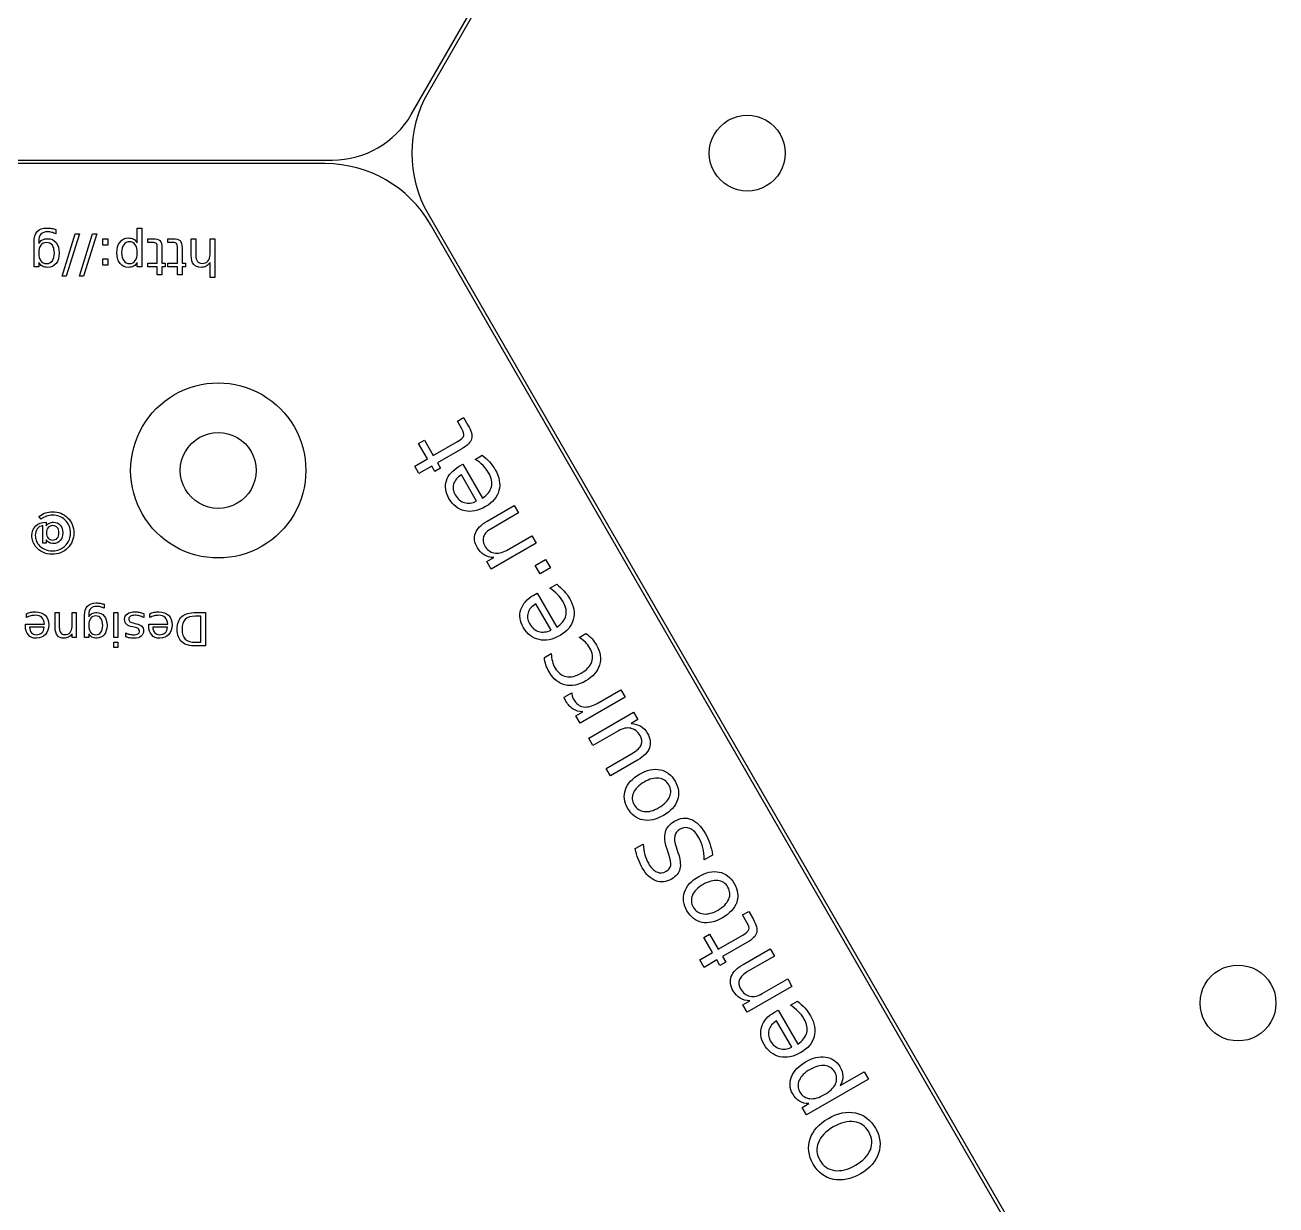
# Model space of a CAD drawing. Extents: x 10 to 227, y 10 to 289.
# Drawn here: x 63.23 to 104.44, y 153.95 to 192.82 of the extents above; entities that cross this region are included whole.
import ezdxf

# ---------------------------------------------------------------- set-up
doc = ezdxf.new("R2010")
doc.units = 0
doc.layers.add('Layer_1', color=7, linetype='CONTINUOUS')

msp = doc.modelspace()

# ---------------------------------------------------------------- linework, layer by layer
at = {"layer": 'Layer_1', "color": 7}
for p, q in [((96.197952, 224.705935), (76.507352, 190.600818)), ((75.954462, 189.872629), (94.722412, 222.37967)), ((88.272652, 188.600817), (88.272652, 188.600817)), ((73.121762, 188.254402), (33.740569, 188.254402)), ((96.276472, 152.149285), (76.585872, 186.254402)), ((70.846172, 178.147884), (70.846172, 178.147884)), ((104.437652, 160.602217), (104.437652, 160.602217))]:
    msp.add_line(p, q, dxfattribs=at)
at = {"layer": 'Layer_1', "color": 3}
for p, q in [((64.245756, 186.085438), (64.245756, 185.937767)), ((64.451997, 184.551008), (64.880977, 185.939418)), ((65.021221, 185.939418), (64.59224, 184.551008)), ((64.880977, 185.939418), (65.021221, 185.939418)), ((65.02287, 184.551008), (65.451851, 185.939418)), ((65.592094, 185.939418), (65.163114, 184.551008)), ((65.451851, 185.939418), (65.592094, 185.939418)), ((66.929358, 185.64408), (66.929358, 186.134111)), ((66.929358, 186.134111), (67.081976, 186.134111)), ((67.081976, 186.134111), (67.081976, 184.858717)), ((63.531339, 184.858751), (63.531339, 185.668006)), ((63.683132, 185.695228), (63.683132, 185.62016)), ((65.79091, 185.573133), (65.79091, 185.782677)), ((65.79091, 185.782677), (65.964977, 185.782677)), ((65.964977, 185.573133), (65.79091, 185.573133)), ((65.964977, 185.782677), (65.964977, 185.573133)), ((66.929358, 185.644076), (66.929358, 185.64408)), ((67.276665, 185.655619), (67.276665, 185.782668)), ((67.276665, 185.782668), (67.432583, 185.782668)), ((67.432583, 185.655619), (67.276665, 185.655619)), ((67.589327, 184.976687), (67.589327, 185.478266)), ((67.741944, 185.478256), (67.741944, 184.976677)), ((67.939935, 185.655619), (67.939935, 185.782668)), ((67.939935, 185.782668), (68.095853, 185.782668)), ((68.095853, 185.655619), (67.939935, 185.655619)), ((68.252597, 184.976687), (68.252597, 185.478266)), ((68.405214, 185.478256), (68.405214, 184.976677)), ((68.707151, 185.225002), (68.707151, 185.782677)), ((68.707151, 185.782677), (68.858944, 185.782677)), ((68.858944, 185.782677), (68.858944, 185.22995)), ((69.328347, 185.260475), (69.328347, 185.782677)), ((69.328347, 185.782677), (69.480965, 185.782677)), ((69.480965, 185.782677), (69.480965, 184.499032)), ((63.683132, 185.309972), (63.683132, 185.309972)), ((65.79091, 184.909042), (65.79091, 185.118581)), ((65.79091, 185.118581), (65.964977, 185.118581)), ((65.964977, 185.118581), (65.964977, 184.909042)), ((66.412932, 185.32152), (66.412932, 185.32152)), ((68.707151, 185.224997), (68.707151, 185.225002)), ((63.683132, 184.858751), (63.531339, 184.858751)), ((63.683132, 184.998994), (63.683132, 184.858751)), ((65.964977, 184.909042), (65.79091, 184.909042)), ((66.929358, 184.858717), (66.929358, 184.99896)), ((67.081976, 184.858717), (66.929358, 184.858717)), ((67.276667, 184.858717), (67.276667, 184.976687)), ((67.276667, 184.976687), (67.589327, 184.976687)), ((67.589327, 184.858717), (67.276667, 184.858717)), ((67.589327, 184.596379), (67.589327, 184.858717)), ((67.741944, 184.976677), (67.853314, 184.976677)), ((67.853314, 184.858708), (67.741944, 184.858708)), ((67.741944, 184.858708), (67.741944, 184.596369)), ((67.853314, 184.976677), (67.853314, 184.858708)), ((67.939936, 184.858717), (67.939936, 184.976687)), ((67.939936, 184.976687), (68.252597, 184.976687)), ((68.252597, 184.858717), (67.939936, 184.858717)), ((68.252597, 184.596379), (68.252597, 184.858717)), ((68.405214, 184.976677), (68.516583, 184.976677)), ((68.516583, 184.858708), (68.405214, 184.858708)), ((68.405214, 184.858708), (68.405214, 184.596369)), ((68.516583, 184.976677), (68.516583, 184.858708)), ((69.328347, 184.499032), (69.328347, 185.002263)), ((64.59224, 184.551008), (64.451997, 184.551008)), ((65.163114, 184.551008), (65.02287, 184.551008)), ((67.741944, 184.596369), (67.589327, 184.596379)), ((68.405214, 184.596369), (68.252597, 184.596379)), ((69.480965, 184.499032), (69.328347, 184.499032)), ((77.474527, 179.769054), (77.678056, 179.886562)), ((77.618738, 179.519273), (77.474527, 179.769054)), ((77.678056, 179.886562), (77.822267, 179.63678)), ((76.197904, 179.031976), (76.386893, 179.141089)), ((76.487093, 178.531087), (76.197904, 179.031976)), ((76.386893, 179.141089), (76.676081, 178.640199)), ((76.676081, 178.640199), (77.479615, 179.10412)), ((77.62073, 178.859616), (76.817196, 178.395696)), ((76.066821, 178.288443), (76.487093, 178.531087)), ((78.064088, 178.512914), (78.294045, 178.64568)), ((76.207936, 178.043939), (76.066821, 178.288443)), ((76.628208, 178.286583), (76.207936, 178.043939)), ((76.731219, 178.108163), (76.628208, 178.286583)), ((76.920207, 178.217275), (76.731219, 178.108163)), ((76.817196, 178.395696), (76.920207, 178.217275)), ((77.535644, 178.283587), (77.535703, 178.283622)), ((77.535703, 178.283622), (77.65465, 178.352296)), ((77.65465, 178.352296), (78.300174, 177.234216)), ((78.106607, 177.133033), (77.60473, 177.999246)), ((78.455731, 176.47644), (79.349138, 176.992249)), ((79.349138, 176.992249), (79.489535, 176.749073)), ((63.759543, 176.54498), (63.689303, 176.63161)), ((63.925775, 176.444303), (63.925781, 176.324124)), ((78.455701, 176.476423), (78.455731, 176.47644)), ((79.489535, 176.749073), (78.604058, 176.237843)), ((63.814178, 175.755191), (63.814178, 176.329595)), ((64.351121, 176.090772), (64.351121, 176.090772)), ((79.08712, 175.51408), (79.923699, 175.997079)), ((79.923699, 175.997079), (80.06486, 175.752582)), ((63.925781, 175.755191), (63.814178, 175.755191)), ((63.925781, 175.857428), (63.925781, 175.755191)), ((80.06486, 175.752582), (78.584662, 174.897989)), ((78.443502, 175.142487), (78.673459, 175.275252)), ((78.584662, 174.897989), (78.443502, 175.142487)), ((80.040486, 175.019555), (80.376176, 175.213366)), ((80.376176, 175.213366), (80.537176, 174.934507)), ((80.201486, 174.740696), (80.040486, 175.019555)), ((80.537176, 174.934507), (80.201486, 174.740696)), ((80.514941, 174.267914), (80.744897, 174.400679)), ((79.986495, 174.038588), (79.986555, 174.038622)), ((79.986555, 174.038622), (80.105502, 174.107296)), ((80.105502, 174.107296), (80.751025, 172.989217)), ((65.83359, 173.739113), (65.83359, 173.606839)), ((80.557458, 172.888034), (80.055584, 173.754242)), ((63.245015, 173.020098), (63.245015, 173.086608)), ((63.245015, 173.086608), (63.870174, 173.086608)), ((63.276791, 173.297216), (63.276791, 173.425795)), ((64.225614, 172.968371), (64.225614, 173.467907)), ((64.225614, 173.467907), (64.361582, 173.467907)), ((64.361582, 173.467907), (64.361582, 172.972804)), ((64.782054, 173.000143), (64.782054, 173.467904)), ((64.782054, 173.467904), (64.918761, 173.467904)), ((64.918761, 173.467904), (64.918761, 172.64027)), ((65.193649, 172.640288), (65.19365, 173.365192)), ((65.329617, 173.389585), (65.329617, 173.322345)), ((66.157991, 172.640273), (66.157991, 173.467907)), ((66.157991, 173.467907), (66.293962, 173.467907)), ((66.293962, 173.467907), (66.293962, 172.640273)), ((66.851932, 173.108055), (66.899232, 173.096965)), ((67.143782, 173.437628), (67.143782, 173.297225)), ((67.306332, 173.020098), (67.306332, 173.086608)), ((67.306332, 173.086608), (67.931492, 173.086608)), ((67.338152, 173.297216), (67.338152, 173.425795)), ((69.023672, 173.34524), (68.843372, 173.34524)), ((68.866272, 173.467907), (69.172942, 173.467907)), ((69.023672, 172.487308), (69.023672, 173.34524)), ((69.172942, 173.467907), (69.172942, 172.364641)), ((63.245019, 173.020106), (63.245015, 173.020098)), ((63.865739, 172.980934), (63.380983, 172.980198)), ((64.225615, 172.968371), (64.225614, 172.968371)), ((64.782054, 172.64027), (64.782054, 172.768849)), ((65.329617, 172.765911), (65.329617, 172.640288)), ((65.329618, 173.044483), (65.329618, 173.044483)), ((66.555552, 172.664658), (66.555552, 172.793237)), ((66.555612, 172.664662), (66.555552, 172.664658)), ((66.824492, 172.983887), (66.777992, 172.994237)), ((67.306412, 173.020106), (67.306332, 173.020098)), ((67.927022, 172.980934), (67.442302, 172.980198)), ((81.48262, 172.646834), (81.707293, 172.776549)), ((64.918761, 172.64027), (64.782054, 172.64027)), ((65.329617, 172.640288), (65.193649, 172.640288)), ((66.293962, 172.640273), (66.157991, 172.640273)), ((66.157991, 172.318087), (66.157991, 172.490264)), ((66.157991, 172.490264), (66.293962, 172.490264)), ((66.293962, 172.318087), (66.157991, 172.318087)), ((66.293962, 172.490264), (66.293962, 172.318087)), ((68.843372, 172.487308), (69.023672, 172.487308)), ((69.172942, 172.364641), (68.866272, 172.364641)), ((80.340729, 171.987563), (80.340758, 171.98758)), ((80.340758, 171.98758), (80.568077, 172.118823)), ((80.992101, 170.675503), (81.241462, 170.82123)), ((82.994829, 170.677572), (81.514632, 169.822979)), ((82.073917, 170.471879), (82.853669, 170.922069)), ((82.853669, 170.922069), (82.994829, 170.677572)), ((81.373471, 170.067477), (81.603428, 170.200242)), ((81.800072, 169.328736), (83.28027, 170.183329)), ((83.28027, 170.183329), (83.420667, 169.940154)), ((81.514632, 169.822979), (81.373471, 170.067477)), ((83.420667, 169.940154), (83.193348, 169.808911)), ((82.779687, 169.570084), (81.940469, 169.085561)), ((81.940469, 169.085561), (81.800072, 169.328736)), ((82.126827, 168.680371), (82.126827, 168.680371)), ((82.375397, 168.332245), (83.262193, 168.844237)), ((83.41184, 168.606401), (82.515794, 168.089069)), ((83.411847, 168.606405), (83.41184, 168.606401)), ((82.515794, 168.089069), (82.375397, 168.332245)), ((83.089771, 167.012504), (83.089771, 167.012504)), ((83.295938, 167.131534), (83.295938, 167.131534)), ((83.331309, 165.687615), (83.331331, 165.687628)), ((83.331331, 165.687628), (83.591688, 165.837945)), ((84.438913, 165.493597), (84.378877, 165.673916)), ((84.677634, 165.742438), (84.739768, 165.561567)), ((85.881174, 165.476934), (85.606285, 165.318226)), ((85.037024, 163.639762), (85.037024, 163.639762)), ((85.243192, 163.758793), (85.243192, 163.758793)), ((86.865911, 163.502699), (87.069441, 163.620206)), ((87.069441, 163.620206), (87.213653, 163.370423)), ((87.010124, 163.252915), (86.865911, 163.502699)), ((85.589279, 162.765637), (85.778268, 162.87475)), ((85.878468, 162.264748), (85.589279, 162.765637)), ((85.778268, 162.87475), (86.067457, 162.373861)), ((86.067457, 162.373861), (86.87099, 162.837781)), ((87.012114, 162.593261), (86.208581, 162.12934)), ((86.885688, 161.875326), (87.779095, 162.391135)), ((87.779095, 162.391135), (87.919492, 162.147959)), ((85.458196, 162.022104), (85.878468, 162.264748)), ((85.59932, 161.777584), (85.458196, 162.022104)), ((86.019592, 162.020228), (85.59932, 161.777584)), ((86.122601, 161.841811), (86.019592, 162.020228)), ((86.31159, 161.950924), (86.122601, 161.841811)), ((86.208581, 162.12934), (86.31159, 161.950924)), ((87.919492, 162.147959), (87.034015, 161.636728)), ((86.885658, 161.875309), (86.885688, 161.875326)), ((88.494817, 161.151468), (87.01462, 160.296875)), ((87.517077, 160.912966), (88.353656, 161.395965)), ((88.353656, 161.395965), (88.494817, 161.151468)), ((86.873459, 160.541372), (87.103416, 160.674138)), ((87.01462, 160.296875), (86.873459, 160.541372)), ((87.918957, 160.299162), (87.919016, 160.299196)), ((87.919016, 160.299196), (88.037963, 160.36787)), ((88.037963, 160.36787), (88.683487, 159.249791)), ((88.447402, 160.528488), (88.677359, 160.661253)), ((88.48992, 159.148608), (87.988045, 160.014816)), ((89.090581, 158.413445), (89.090581, 158.413445)), ((90.084987, 157.884464), (90.870022, 158.337704)), ((90.870022, 158.337704), (91.011183, 158.093207)), ((91.011183, 158.093207), (88.967977, 156.913561)), ((90.084972, 157.884455), (90.084987, 157.884464)), ((88.826816, 157.158059), (89.051489, 157.287773)), ((88.967977, 156.913561), (88.826816, 157.158059)), ((89.412239, 155.423773), (89.412239, 155.423773)), ((89.195496, 155.298636), (89.195496, 155.298636))]:
    msp.add_line(p, q, dxfattribs=at)
at = {"layer": 'Layer_1', "color": 5}
msp.add_line((72.480787, 178.147884), (72.480787, 178.147884), dxfattribs=at)
at = {"layer": 'Layer_1', "color": 7}
for points in [[(76.507352, 190.600818), (75.792821, 189.363214), (75.792821, 187.838422), (76.507352, 186.600818)], [(73.356382, 188.372629), (74.42818, 188.372628), (75.418563, 188.944425), (75.954462, 189.872629)], [(85.772652, 188.600817), (85.772652, 189.047399), (86.010901, 189.460058), (86.397652, 189.683349)], [(86.397652, 189.683349), (86.784403, 189.90664), (87.260901, 189.90664), (87.647652, 189.683349)], [(87.647652, 189.683349), (88.034403, 189.460058), (88.272652, 189.047399), (88.272652, 188.600817)], [(35.820488, 188.372629), (35.820488, 188.372629), (73.356382, 188.372629), (73.356382, 188.372629)], [(86.397652, 187.518285), (86.010901, 187.741576), (85.772652, 188.154235), (85.772652, 188.600817)], [(88.272652, 188.600817), (88.272652, 188.154235), (88.034403, 187.741576), (87.647652, 187.518285)], [(76.585872, 186.254402), (75.871339, 187.492009), (74.550827, 188.254405), (73.121762, 188.254402)], [(87.647652, 187.518285), (87.260901, 187.294994), (86.784403, 187.294994), (86.397652, 187.518285)], [(76.507352, 186.600818), (76.507352, 186.600818), (96.197952, 152.495697), (96.197952, 152.495697)], [(68.971172, 179.230416), (69.357923, 179.453707), (69.834421, 179.453707), (70.221172, 179.230416)], [(68.346172, 178.147884), (68.346172, 178.594466), (68.584421, 179.007125), (68.971172, 179.230416)], [(70.221172, 179.230416), (70.607923, 179.007125), (70.846172, 178.594466), (70.846172, 178.147884)], [(68.971172, 177.065352), (68.584421, 177.288643), (68.346172, 177.701302), (68.346172, 178.147884)], [(70.846172, 178.147884), (70.846172, 177.701302), (70.607923, 177.288643), (70.221172, 177.065352)], [(70.221172, 177.065352), (69.834421, 176.842061), (69.357923, 176.842061), (68.971172, 177.065352)], [(101.937652, 160.602217), (101.937652, 161.048799), (102.175901, 161.461458), (102.562652, 161.684749)], [(102.562652, 161.684749), (102.949403, 161.90804), (103.425901, 161.90804), (103.812652, 161.684749)], [(103.812652, 161.684749), (104.199403, 161.461458), (104.437652, 161.048799), (104.437652, 160.602217)], [(102.562652, 159.519685), (102.175901, 159.742976), (101.937652, 160.155635), (101.937652, 160.602217)], [(104.437652, 160.602217), (104.437652, 160.155635), (104.199403, 159.742976), (103.812652, 159.519685)], [(103.812652, 159.519685), (103.425901, 159.296394), (102.949403, 159.296394), (102.562652, 159.519685)]]:
    msp.add_open_spline(points, degree=3, dxfattribs=at)
at = {"layer": 'Layer_1', "color": 3}
for points in [[(63.531339, 185.668006), (63.531339, 185.825298), (63.566262, 185.942168), (63.636109, 186.018616)], [(63.636109, 186.018616), (63.705956, 186.095613), (63.812926, 186.134111), (63.95702, 186.134111)], [(63.757379, 185.930344), (63.707881, 185.878646), (63.683132, 185.800274), (63.683132, 185.695228)], [(63.980944, 186.008714), (63.881398, 186.008714), (63.806876, 185.982591), (63.757379, 185.930344)], [(63.95702, 186.134111), (64.010367, 186.134111), (64.06069, 186.129979), (64.107988, 186.121716)], [(64.113762, 185.991389), (64.070314, 186.002939), (64.026042, 186.008714), (63.980944, 186.008714)], [(64.107988, 186.121716), (64.155286, 186.114026), (64.201208, 186.101934), (64.245756, 186.085438)], [(64.245756, 185.937767), (64.201208, 185.961984), (64.15721, 185.979858), (64.113762, 185.991389)], [(63.683132, 185.62016), (63.71448, 185.674605), (63.754629, 185.715302), (63.803577, 185.74225)], [(63.751604, 185.564887), (63.705956, 185.504389), (63.683132, 185.419417), (63.683132, 185.309972)], [(63.94217, 185.655629), (63.860224, 185.655629), (63.796702, 185.625382), (63.751604, 185.564887)], [(63.803577, 185.74225), (63.852524, 185.769211), (63.911097, 185.782692), (63.979293, 185.782692)], [(64.132736, 185.564887), (64.087088, 185.625382), (64.023566, 185.655629), (63.94217, 185.655629)], [(63.979293, 185.782692), (64.092588, 185.782692), (64.183884, 185.739518), (64.253181, 185.653169)], [(64.200383, 185.309972), (64.200383, 185.419417), (64.177834, 185.504389), (64.132736, 185.564887)], [(64.253181, 185.653169), (64.322478, 185.566824), (64.357126, 185.452429), (64.357126, 185.309986)], [(66.255364, 185.321501), (66.255364, 185.466695), (66.290562, 185.583839), (66.360959, 185.672935)], [(66.360959, 185.672935), (66.430806, 185.762031), (66.521826, 185.806579), (66.634021, 185.806579)], [(66.482229, 185.584687), (66.436031, 185.52089), (66.412932, 185.433168), (66.412932, 185.32152)], [(66.671145, 185.679554), (66.590848, 185.679554), (66.527876, 185.647932), (66.482229, 185.584687)], [(66.634021, 185.806579), (66.701668, 185.806579), (66.759965, 185.793385), (66.808913, 185.766999)], [(66.860886, 185.584687), (66.814688, 185.647932), (66.751441, 185.679554), (66.671145, 185.679554)], [(66.808913, 185.766999), (66.857311, 185.740038), (66.897459, 185.699063), (66.929358, 185.644076)], [(66.929358, 185.32152), (66.929358, 185.433168), (66.906534, 185.52089), (66.860886, 185.584687)], [(67.432583, 185.782668), (67.549728, 185.782668), (67.630574, 185.760943), (67.675122, 185.717492)], [(67.558802, 185.623458), (67.537904, 185.644899), (67.495831, 185.655619), (67.432583, 185.655619)], [(67.589327, 185.478266), (67.589327, 185.553613), (67.579152, 185.60201), (67.558802, 185.623458)], [(67.675122, 185.717492), (67.71967, 185.673497), (67.741944, 185.593751), (67.741944, 185.478256)], [(68.095853, 185.782668), (68.212997, 185.782668), (68.293844, 185.760943), (68.338391, 185.717492)], [(68.222072, 185.623458), (68.201173, 185.644899), (68.1591, 185.655619), (68.095853, 185.655619)], [(68.252597, 185.478266), (68.252597, 185.553613), (68.242422, 185.60201), (68.222072, 185.623458)], [(68.338391, 185.717492), (68.38294, 185.673497), (68.405214, 185.593751), (68.405214, 185.478256)], [(63.683132, 185.309972), (63.683132, 185.199978), (63.705956, 185.114731), (63.751604, 185.054234)], [(63.751604, 185.054234), (63.796702, 184.993736), (63.860224, 184.963487), (63.94217, 184.963487)], [(63.94217, 184.963487), (64.023566, 184.963487), (64.087088, 184.993736), (64.132736, 185.054234)], [(64.132736, 185.054234), (64.177834, 185.114731), (64.200383, 185.199978), (64.200383, 185.309972)], [(64.357126, 185.309986), (64.357126, 185.166994), (64.322478, 185.052324), (64.253181, 184.965976)], [(66.360959, 184.970068), (66.290562, 185.059163), (66.255364, 185.176308), (66.255364, 185.321501)], [(66.412932, 185.32152), (66.412932, 185.209877), (66.436031, 185.12243), (66.482229, 185.059182)], [(66.482229, 185.059182), (66.527876, 184.995385), (66.590848, 184.963487), (66.671145, 184.963487)], [(66.671145, 184.963487), (66.751441, 184.963487), (66.814688, 184.995385), (66.860886, 185.059182)], [(66.860886, 185.059182), (66.906534, 185.12243), (66.929358, 185.209877), (66.929358, 185.32152)], [(68.788822, 184.935436), (68.734375, 185.000883), (68.707151, 185.097403), (68.707151, 185.224997)], [(68.858944, 185.22995), (68.858944, 185.142504), (68.875993, 185.077058), (68.910091, 185.033611)], [(68.910091, 185.033611), (68.94419, 184.990164), (68.995338, 184.96844), (69.063534, 184.96844)], [(69.063534, 184.96844), (69.145481, 184.96844), (69.210103, 184.994564), (69.257401, 185.046811)], [(69.257401, 185.046811), (69.304698, 185.099057), (69.328347, 185.170279), (69.328347, 185.260475)], [(63.803577, 184.876899), (63.754629, 184.90386), (63.714481, 184.944558), (63.683132, 184.998994)], [(63.979293, 184.836458), (63.911097, 184.836458), (63.852524, 184.849938), (63.803577, 184.876899)], [(64.253181, 184.965976), (64.183884, 184.87963), (64.092588, 184.836458), (63.979293, 184.836458)], [(66.634021, 184.836424), (66.521826, 184.836424), (66.430806, 184.880972), (66.360959, 184.970068)], [(66.808913, 184.876866), (66.759965, 184.849905), (66.701668, 184.836424), (66.634021, 184.836424)], [(66.929358, 184.99896), (66.897458, 184.943963), (66.857309, 184.903265), (66.808913, 184.876866)], [(69.029711, 184.836438), (68.923566, 184.836438), (68.84327, 184.869438), (68.788822, 184.935436)], [(69.200478, 184.877694), (69.15098, 184.85019), (69.094058, 184.836438), (69.029711, 184.836438)], [(69.328347, 185.002263), (69.292049, 184.946714), (69.249426, 184.90519), (69.200478, 184.877694)], [(77.479615, 179.10412), (77.600326, 179.173812), (77.668446, 179.234881), (77.683977, 179.287326)], [(77.683977, 179.287326), (77.698975, 179.340648), (77.677229, 179.417964), (77.618738, 179.519273)], [(77.822267, 179.63678), (77.93062, 179.449109), (77.970594, 179.299498), (77.942192, 179.187948)], [(77.942192, 179.187948), (77.912912, 179.075886), (77.805758, 178.966442), (77.62073, 178.859616)], [(78.318254, 178.310756), (78.244461, 178.385628), (78.159739, 178.453014), (78.064088, 178.512914)], [(78.294045, 178.64568), (78.381409, 178.579822), (78.461235, 178.506671), (78.533522, 178.426227)], [(78.533522, 178.426227), (78.605793, 178.345779), (78.669142, 178.258418), (78.723571, 178.164145)], [(77.114329, 177.807743), (77.17494, 177.997802), (77.315378, 178.156417), (77.535644, 178.283587)], [(78.509064, 178.059677), (78.455144, 178.153071), (78.39154, 178.236764), (78.318254, 178.310756)], [(78.596455, 177.606162), (78.631283, 177.747271), (78.602153, 177.898443), (78.509064, 178.059677)], [(78.723571, 178.164145), (78.8599, 177.928015), (78.899271, 177.701109), (78.841683, 177.483428)], [(77.193778, 177.224526), (77.078814, 177.42365), (77.052331, 177.618056), (77.114329, 177.807743)], [(77.351083, 177.703022), (77.313498, 177.584991), (77.329296, 177.466063), (77.398477, 177.346237)], [(77.60473, 177.999246), (77.472833, 177.920461), (77.388284, 177.821719), (77.351083, 177.703022)], [(78.300174, 177.234216), (78.461475, 177.34144), (78.560235, 177.465423), (78.596455, 177.606162)], [(77.71385, 176.818172), (77.495324, 176.867045), (77.321967, 177.002496), (77.193778, 177.224526)], [(77.398477, 177.346237), (77.476816, 177.210551), (77.577967, 177.123865), (77.70193, 177.086181)], [(78.841683, 177.483428), (78.783594, 177.266625), (78.637367, 177.090567), (78.403001, 176.955256)], [(63.902364, 176.747115), (63.978847, 176.774168), (64.05663, 176.787695), (64.135715, 176.787695)], [(64.135715, 176.787695), (64.23197, 176.787695), (64.322761, 176.770525), (64.408089, 176.736185)], [(77.70193, 177.086181), (77.825383, 177.04938), (77.960275, 177.064998), (78.106607, 177.133033)], [(78.403001, 176.955256), (78.160705, 176.815366), (77.930987, 176.769671), (77.71385, 176.818172)], [(63.583161, 176.320993), (63.665888, 176.400078), (63.780092, 176.441181), (63.925775, 176.444303)], [(63.689303, 176.63161), (63.754336, 176.682077), (63.825357, 176.720578), (63.902364, 176.747115)], [(63.938264, 176.64176), (63.873231, 176.619387), (63.813657, 176.587127), (63.759543, 176.54498)], [(63.925781, 176.324124), (63.957001, 176.364184), (63.992901, 176.393841), (64.033481, 176.413094)], [(64.135715, 176.6761), (64.068597, 176.6761), (64.00278, 176.664653), (63.938264, 176.64176)], [(64.033481, 176.413094), (64.073541, 176.431827), (64.120368, 176.441194), (64.173961, 176.441194)], [(64.365945, 176.63318), (64.294144, 176.661793), (64.217401, 176.6761), (64.135715, 176.6761)], [(64.173961, 176.441194), (64.263451, 176.441194), (64.336292, 176.408934), (64.392484, 176.344414)], [(64.555592, 176.509871), (64.500959, 176.563984), (64.437743, 176.605087), (64.365945, 176.63318)], [(64.408089, 176.736185), (64.493417, 176.702365), (64.56938, 176.652937), (64.635977, 176.587902)], [(64.685926, 176.318663), (64.655746, 176.390984), (64.612301, 176.45472), (64.555592, 176.509871)], [(64.635977, 176.587902), (64.702577, 176.522869), (64.753306, 176.447686), (64.788163, 176.362354)], [(64.788163, 176.362354), (64.823023, 176.276506), (64.840453, 176.184414), (64.840453, 176.086078)], [(78.067355, 176.077759), (78.121846, 176.225521), (78.251295, 176.358409), (78.455701, 176.476423)], [(63.459071, 175.99711), (63.459071, 176.133947), (63.500434, 176.241908), (63.583161, 176.320993)], [(63.490291, 175.811365), (63.469478, 175.871198), (63.459071, 175.933113), (63.459071, 175.99711)], [(63.636237, 176.225796), (63.59305, 176.167523), (63.571457, 176.09234), (63.571457, 176.000249)], [(63.571457, 176.000249), (63.571457, 175.944576), (63.57978, 175.892286), (63.596427, 175.843381)], [(63.814178, 176.329595), (63.738215, 176.318148), (63.678901, 176.283549), (63.636237, 176.225796)], [(63.992901, 176.265591), (63.955961, 176.222924), (63.937491, 176.164651), (63.937491, 176.090772)], [(63.937491, 176.090772), (63.937491, 176.017931), (63.956221, 175.960178), (63.993681, 175.917514)], [(64.143526, 176.329591), (64.079533, 176.329591), (64.029324, 176.308258), (63.992901, 176.265591)], [(64.295711, 176.266371), (64.258771, 176.308518), (64.208043, 176.329591), (64.143526, 176.329591)], [(64.351121, 176.090772), (64.351121, 176.165174), (64.332651, 176.223707), (64.295711, 176.266371)], [(64.295711, 175.916734), (64.332651, 175.959401), (64.351121, 176.017413), (64.351121, 176.090772)], [(64.475994, 176.090771), (64.475994, 175.986712), (64.447897, 175.902165), (64.391704, 175.837128)], [(64.392484, 176.344414), (64.448157, 176.279381), (64.475994, 176.194833), (64.475994, 176.090771)], [(64.661726, 175.806694), (64.707513, 175.892542), (64.730406, 175.985674), (64.730406, 176.086091)], [(64.730406, 176.086091), (64.730406, 176.168818), (64.715579, 176.246342), (64.685926, 176.318663)], [(64.840453, 176.086078), (64.840453, 175.991385), (64.822763, 175.901114), (64.787383, 175.815266)], [(78.131571, 175.600289), (78.033395, 175.770336), (78.011989, 175.929492), (78.067355, 176.077759)], [(78.336827, 175.974304), (78.298761, 175.879491), (78.311267, 175.777459), (78.374344, 175.668206)], [(78.604058, 176.237843), (78.46397, 176.156963), (78.374893, 176.069117), (78.336827, 175.974304)], [(63.579261, 175.645132), (63.540241, 175.696119), (63.510584, 175.75153), (63.490291, 175.811365)], [(63.817296, 175.452363), (63.722602, 175.49763), (63.643257, 175.561886), (63.579261, 175.645132)], [(63.596427, 175.843381), (63.612554, 175.794474), (63.637267, 175.749209), (63.670567, 175.707584)], [(63.670567, 175.707584), (63.72468, 175.639425), (63.790758, 175.587396), (63.868799, 175.551496)], [(63.868799, 175.551496), (63.946322, 175.515076), (64.03087, 175.496866), (64.122442, 175.496866)], [(64.032701, 175.769238), (63.992121, 175.788491), (63.956481, 175.817888), (63.925781, 175.857428)], [(63.993681, 175.917514), (64.031141, 175.874327), (64.081609, 175.852734), (64.145086, 175.852734)], [(64.173961, 175.739578), (64.120368, 175.739578), (64.073281, 175.749465), (64.032701, 175.769238)], [(64.145086, 175.852734), (64.208039, 175.852734), (64.258248, 175.874067), (64.295711, 175.916734)], [(64.391704, 175.837128), (64.335511, 175.772095), (64.26293, 175.739578), (64.173961, 175.739578)], [(64.306626, 175.522616), (64.365419, 175.539263), (64.41979, 175.564236), (64.469738, 175.597536)], [(64.635977, 175.588938), (64.56886, 175.522858), (64.491336, 175.47239), (64.403406, 175.437533)], [(64.469738, 175.597536), (64.551424, 175.650609), (64.61542, 175.720329), (64.661726, 175.806694)], [(64.787383, 175.815266), (64.752003, 175.729417), (64.701534, 175.653975), (64.635977, 175.588938)], [(78.355625, 175.364883), (78.265772, 175.418735), (78.191088, 175.497204), (78.131571, 175.600289)], [(78.374344, 175.668206), (78.450138, 175.536926), (78.551759, 175.457563), (78.679207, 175.430115)], [(64.124009, 175.384463), (64.013706, 175.384463), (63.911469, 175.407096), (63.817296, 175.452363)], [(64.122442, 175.496866), (64.186435, 175.496866), (64.24783, 175.505449), (64.306626, 175.522616)], [(64.403406, 175.437533), (64.315477, 175.402153), (64.222344, 175.384463), (64.124009, 175.384463)], [(78.673459, 175.275252), (78.550899, 175.282026), (78.444954, 175.311903), (78.355625, 175.364883)], [(78.679207, 175.430115), (78.806654, 175.402667), (78.942625, 175.430655), (79.08712, 175.51408)], [(80.744897, 174.400679), (80.832263, 174.334819), (80.912089, 174.261668), (80.984374, 174.181227)], [(79.565182, 173.56274), (79.625792, 173.752802), (79.76623, 173.911418), (79.986495, 174.038588)], [(80.769108, 174.065753), (80.695315, 174.140625), (80.610592, 174.208011), (80.514941, 174.267914)], [(80.959916, 173.814677), (80.905995, 173.908071), (80.842393, 173.991763), (80.769108, 174.065753)], [(80.984374, 174.181227), (81.056645, 174.100777), (81.119996, 174.013415), (81.174425, 173.91914)], [(81.174425, 173.91914), (81.310753, 173.683013), (81.350124, 173.456107), (81.292538, 173.238422)], [(63.4268, 173.473085), (63.478033, 173.483925), (63.530007, 173.489345), (63.58272, 173.489345)], [(63.58272, 173.489345), (63.714747, 173.489345), (63.819433, 173.450919), (63.896778, 173.374067)], [(65.19365, 173.365192), (65.19365, 173.506087), (65.224933, 173.610772), (65.2875, 173.679249)], [(65.2875, 173.679249), (65.350067, 173.748218), (65.445885, 173.782703), (65.574955, 173.782703)], [(65.396127, 173.600189), (65.351787, 173.553882), (65.329617, 173.483681), (65.329617, 173.389585)], [(65.596385, 173.670389), (65.507217, 173.670389), (65.440464, 173.646989), (65.396127, 173.600189)], [(65.574955, 173.782703), (65.622742, 173.782703), (65.667818, 173.77901), (65.710184, 173.771623)], [(65.715357, 173.654869), (65.676437, 173.665216), (65.63678, 173.670389), (65.596385, 173.670389)], [(65.710184, 173.771623), (65.752551, 173.76473), (65.793686, 173.753893), (65.83359, 173.739113)], [(65.83359, 173.606839), (65.79369, 173.628512), (65.754279, 173.644522), (65.715357, 173.654869)], [(66.602862, 173.422098), (66.663462, 173.466931), (66.746965, 173.489348), (66.853372, 173.489348)], [(66.853372, 173.489348), (66.897705, 173.489348), (66.944012, 173.484915), (66.992292, 173.476048)], [(67.488162, 173.473085), (67.539429, 173.483925), (67.591402, 173.489345), (67.644082, 173.489345)], [(67.644082, 173.489345), (67.776109, 173.489345), (67.880792, 173.450919), (67.958132, 173.374067)], [(79.644631, 172.979524), (79.529668, 173.178647), (79.503185, 173.373052), (79.565182, 173.56274)], [(80.055584, 173.754242), (79.923573, 173.675654), (79.839024, 173.576912), (79.801938, 173.458017)], [(81.047309, 173.36116), (81.082137, 173.502269), (81.053006, 173.653441), (80.959916, 173.814677)], [(63.276791, 173.425795), (63.325564, 173.446488), (63.375567, 173.462252), (63.4268, 173.473085)], [(63.423105, 173.354856), (63.373838, 173.342049), (63.325067, 173.322836), (63.276791, 173.297216)], [(63.574592, 173.374066), (63.522372, 173.374066), (63.471876, 173.367663), (63.423105, 173.354856)], [(63.785934, 173.300906), (63.735194, 173.349679), (63.664747, 173.374066), (63.574592, 173.374066)], [(63.870174, 173.086608), (63.864241, 173.180209), (63.836161, 173.251642), (63.785934, 173.300906)], [(63.896778, 173.374067), (63.973629, 173.297215), (64.012055, 173.193268), (64.012055, 173.062226)], [(65.329617, 173.322345), (65.357697, 173.371118), (65.39366, 173.407574), (65.437505, 173.431711)], [(65.390948, 173.272822), (65.350061, 173.218629), (65.329618, 173.142516), (65.329618, 173.044483)], [(65.561647, 173.354112), (65.488244, 173.354112), (65.431345, 173.327015), (65.390948, 173.272822)], [(65.437505, 173.431711), (65.481352, 173.455851), (65.533818, 173.467921), (65.594904, 173.467921)], [(65.732347, 173.272822), (65.69146, 173.327015), (65.63456, 173.354112), (65.561647, 173.354112)], [(65.594904, 173.467921), (65.696387, 173.467921), (65.778165, 173.429249), (65.840238, 173.351904)], [(65.792937, 173.044483), (65.792937, 173.142518), (65.77274, 173.218631), (65.732347, 173.272822)], [(65.840238, 173.351904), (65.902311, 173.27456), (65.933348, 173.172091), (65.933348, 173.044497)], [(66.511262, 173.239576), (66.511262, 173.316427), (66.541795, 173.377268), (66.602862, 173.422098)], [(66.572562, 173.082177), (66.531695, 173.119617), (66.511262, 173.172083), (66.511262, 173.239576)], [(66.777992, 172.994237), (66.681432, 173.01493), (66.612955, 173.044244), (66.572562, 173.082177)], [(66.702622, 173.343045), (66.668155, 173.320878), (66.650922, 173.289842), (66.650922, 173.249935)], [(66.650922, 173.249935), (66.650922, 173.212988), (66.663489, 173.184662), (66.688622, 173.164955)], [(66.688622, 173.164955), (66.713289, 173.145248), (66.767725, 173.126282), (66.851932, 173.108055)], [(66.850412, 173.375555), (66.786345, 173.375555), (66.737082, 173.364718), (66.702622, 173.343045)], [(66.995252, 173.356345), (66.946452, 173.369152), (66.898172, 173.375555), (66.850412, 173.375555)], [(66.899232, 173.096965), (66.983472, 173.079232), (67.044312, 173.052135), (67.081752, 173.015675)], [(66.992292, 173.476048), (67.040092, 173.467675), (67.090589, 173.454868), (67.143782, 173.437628)], [(67.143782, 173.297225), (67.093515, 173.323332), (67.044005, 173.343038), (66.995252, 173.356345)], [(67.338152, 173.425795), (67.386885, 173.446488), (67.436889, 173.462252), (67.488162, 173.473085)], [(67.484462, 173.354856), (67.435195, 173.342049), (67.386425, 173.322836), (67.338152, 173.297216)], [(67.635952, 173.374066), (67.583752, 173.374066), (67.533255, 173.367663), (67.484462, 173.354856)], [(67.847292, 173.300906), (67.796559, 173.349679), (67.726112, 173.374066), (67.635952, 173.374066)], [(67.931492, 173.086608), (67.925492, 173.180209), (67.897425, 173.251642), (67.847292, 173.300906)], [(67.958132, 173.374067), (68.034985, 173.297215), (68.073412, 173.193268), (68.073412, 173.062226)], [(68.245552, 172.915166), (68.245552, 173.105325), (68.295802, 173.244988), (68.396302, 173.334155)], [(68.396302, 173.334155), (68.496795, 173.423323), (68.653452, 173.467907), (68.866272, 173.467907)], [(68.509362, 173.241785), (68.438422, 173.172816), (68.402952, 173.063943), (68.402952, 172.915166)], [(68.843372, 173.34524), (68.691145, 173.34524), (68.579809, 173.310755), (68.509362, 173.241785)], [(79.801938, 173.458017), (79.764352, 173.339986), (79.78015, 173.221058), (79.849331, 173.101233)], [(79.849331, 173.101233), (79.927669, 172.965548), (80.02882, 172.878864), (80.152782, 172.84118)], [(80.751025, 172.989217), (80.912326, 173.096441), (81.011087, 173.220422), (81.047309, 173.36116)], [(81.292538, 173.238422), (81.234448, 173.021621), (81.08822, 172.845565), (80.853854, 172.710253)], [(63.342559, 172.728217), (63.277532, 172.79965), (63.245019, 172.896946), (63.245019, 173.020106)], [(63.606367, 172.620329), (63.49503, 172.620329), (63.407094, 172.656292), (63.342559, 172.728217)], [(63.380983, 172.980198), (63.381983, 172.905809), (63.40292, 172.846446), (63.443793, 172.802109)], [(63.443793, 172.802109), (63.484186, 172.757769), (63.537884, 172.735599), (63.604886, 172.735599)], [(63.604886, 172.735599), (63.680753, 172.735599), (63.741594, 172.757029), (63.787409, 172.799889)], [(63.902689, 172.74004), (63.829286, 172.660233), (63.730512, 172.620329), (63.606367, 172.620329)], [(63.787409, 172.799889), (63.832729, 172.842749), (63.858839, 172.903097), (63.865739, 172.980934)], [(64.012055, 173.062226), (64.012055, 172.926751), (63.9756, 172.819355), (63.902689, 172.74004)], [(64.298775, 172.708996), (64.250002, 172.767623), (64.225615, 172.854081), (64.225615, 172.968371)], [(64.514551, 172.620316), (64.419472, 172.620316), (64.347546, 172.649876), (64.298775, 172.708996)], [(64.361582, 172.972804), (64.361582, 172.894475), (64.376855, 172.835851), (64.407402, 172.796932)], [(64.407402, 172.796932), (64.437949, 172.758012), (64.483764, 172.738552), (64.544848, 172.738552)], [(64.667515, 172.657266), (64.623175, 172.632633), (64.572187, 172.620316), (64.514551, 172.620316)], [(64.544848, 172.738552), (64.618251, 172.738552), (64.676137, 172.761952), (64.718504, 172.808752)], [(64.782054, 172.768849), (64.749541, 172.719089), (64.711361, 172.681895), (64.667515, 172.657266)], [(64.718504, 172.808752), (64.760871, 172.855552), (64.782054, 172.919349), (64.782054, 173.000143)], [(65.437505, 172.656545), (65.393658, 172.680685), (65.357696, 172.71714), (65.329617, 172.765911)], [(65.329618, 173.044483), (65.329618, 172.945956), (65.350061, 172.869597), (65.390948, 172.815406)], [(65.390948, 172.815406), (65.431341, 172.761213), (65.488241, 172.734116), (65.561647, 172.734116)], [(65.594904, 172.620335), (65.533817, 172.620335), (65.481351, 172.632405), (65.437505, 172.656545)], [(65.561647, 172.734116), (65.634558, 172.734116), (65.691458, 172.761213), (65.732347, 172.815406)], [(65.840238, 172.736351), (65.778165, 172.659007), (65.696387, 172.620335), (65.594904, 172.620335)], [(65.732347, 172.815406), (65.77274, 172.869599), (65.792937, 172.945958), (65.792937, 173.044483)], [(65.933348, 173.044497), (65.933348, 172.916411), (65.902311, 172.813696), (65.840238, 172.736351)], [(66.555552, 172.793237), (66.593952, 172.77353), (66.633855, 172.75875), (66.675262, 172.748897)], [(66.678282, 172.631412), (66.633949, 172.638799), (66.593059, 172.649882), (66.555612, 172.664662)], [(66.675262, 172.748897), (66.716662, 172.739044), (66.759522, 172.734117), (66.803842, 172.734117)], [(66.803842, 172.734117), (66.871335, 172.734117), (66.922079, 172.744464), (66.956072, 172.765157)], [(67.055152, 172.683882), (66.999952, 172.641515), (66.921622, 172.620332), (66.820162, 172.620332)], [(66.970072, 172.932897), (66.945939, 172.95063), (66.897412, 172.967627), (66.824492, 172.983887)], [(66.956072, 172.765157), (66.989539, 172.78585), (67.006272, 172.816887), (67.006272, 172.858267)], [(67.006272, 172.858267), (67.006272, 172.889794), (66.994205, 172.91467), (66.970072, 172.932897)], [(67.137952, 172.864188), (67.137952, 172.786351), (67.110352, 172.726249), (67.055152, 172.683882)], [(67.081752, 173.015675), (67.119219, 172.978728), (67.137952, 172.928233), (67.137952, 172.864188)], [(67.403912, 172.728217), (67.338912, 172.79965), (67.306412, 172.896946), (67.306412, 173.020106)], [(67.667722, 172.620329), (67.556389, 172.620329), (67.468452, 172.656292), (67.403912, 172.728217)], [(67.442302, 172.980198), (67.442969, 172.905809), (67.463902, 172.846446), (67.505102, 172.802109)], [(67.505102, 172.802109), (67.545502, 172.757769), (67.599199, 172.735599), (67.666192, 172.735599)], [(67.666192, 172.735599), (67.742059, 172.735599), (67.802902, 172.757029), (67.848722, 172.799889)], [(67.964052, 172.74004), (67.890645, 172.660233), (67.791869, 172.620329), (67.667722, 172.620329)], [(67.848722, 172.799889), (67.894055, 172.842749), (67.920155, 172.903097), (67.927022, 172.980934)], [(68.073412, 173.062226), (68.073412, 172.926751), (68.036959, 172.819355), (67.964052, 172.74004)], [(68.395562, 172.498393), (68.295555, 172.587068), (68.245552, 172.725992), (68.245552, 172.915166)], [(68.402952, 172.915166), (68.402952, 172.767374), (68.438422, 172.65924), (68.509362, 172.590763)], [(80.164703, 172.573169), (79.946177, 172.622043), (79.77282, 172.757494), (79.644631, 172.979524)], [(80.152782, 172.84118), (80.276236, 172.804379), (80.411128, 172.819996), (80.557458, 172.888034)], [(80.853854, 172.710253), (80.611558, 172.570364), (80.381841, 172.524669), (80.164703, 172.573169)], [(81.707293, 172.776549), (81.778181, 172.72702), (81.842665, 172.670269), (81.900746, 172.606297)], [(66.820162, 172.620332), (66.769895, 172.620332), (66.722602, 172.624025), (66.678282, 172.631412)], [(68.866272, 172.364641), (68.652472, 172.364641), (68.495569, 172.409225), (68.395562, 172.498393)], [(68.509362, 172.590763), (68.579809, 172.521793), (68.691145, 172.487308), (68.843372, 172.487308)], [(81.688317, 172.488937), (81.628763, 172.54736), (81.560198, 172.599992), (81.48262, 172.646834)], [(81.836667, 172.296168), (81.795972, 172.366654), (81.746522, 172.43091), (81.688317, 172.488937)], [(81.89945, 171.842541), (81.94865, 171.987248), (81.927722, 172.138457), (81.836667, 172.296168)], [(81.900746, 172.606297), (81.958318, 172.543205), (82.010758, 172.47069), (82.058066, 172.38875)], [(82.058066, 172.38875), (82.186763, 172.165839), (82.218963, 171.948302), (82.154664, 171.73614)], [(80.391824, 171.740406), (80.365591, 171.820417), (80.348559, 171.902802), (80.340729, 171.987563)], [(80.568077, 172.118823), (80.569859, 172.02822), (80.581597, 171.942778), (80.603291, 171.862497)], [(80.603291, 171.862497), (80.623601, 171.782591), (80.654103, 171.707396), (80.694798, 171.63691)], [(81.553399, 171.468296), (81.734015, 171.572575), (81.849366, 171.697323), (81.89945, 171.842541)], [(80.494698, 171.507285), (80.45146, 171.582176), (80.417168, 171.659883), (80.391824, 171.740406)], [(81.017323, 171.081258), (80.802182, 171.134435), (80.627974, 171.276444), (80.494698, 171.507285)], [(80.694798, 171.63691), (80.785853, 171.479198), (80.906782, 171.385725), (81.057586, 171.356491)], [(81.057586, 171.356491), (81.207506, 171.326745), (81.372777, 171.364014), (81.553399, 171.468296)], [(82.154664, 171.73614), (82.09037, 171.52398), (81.939279, 171.349228), (81.70139, 171.211882)], [(81.70139, 171.211882), (81.459973, 171.0725), (81.231951, 171.028959), (81.017323, 171.081258)], [(81.021753, 170.602751), (81.012028, 170.624159), (81.002144, 170.648409), (80.992101, 170.675503)], [(81.050095, 170.545103), (81.040431, 170.561842), (81.030984, 170.581058), (81.021753, 170.602751)], [(81.241462, 170.82123), (81.241371, 170.784761), (81.247204, 170.748187), (81.258961, 170.711507)], [(81.258961, 170.711507), (81.269319, 170.675196), (81.28569, 170.637657), (81.308072, 170.59889)], [(81.308072, 170.59889), (81.387427, 170.461443), (81.493405, 170.381657), (81.626006, 170.359535)], [(81.288646, 170.284587), (81.197268, 170.341081), (81.117751, 170.42792), (81.050095, 170.545103)], [(81.603428, 170.200242), (81.484053, 170.199457), (81.379126, 170.227572), (81.288646, 170.284587)], [(81.626006, 170.359535), (81.757213, 170.337782), (81.906517, 170.375231), (82.073917, 170.471879)], [(83.193348, 169.808911), (83.317301, 169.801767), (83.42394, 169.771703), (83.513265, 169.71872)], [(83.188371, 169.652731), (83.06041, 169.681057), (82.924182, 169.653508), (82.779687, 169.570084)], [(83.493233, 169.41464), (83.417439, 169.545919), (83.315818, 169.625283), (83.188371, 169.652731)], [(83.530751, 169.108541), (83.568816, 169.203354), (83.556311, 169.305387), (83.493233, 169.41464)], [(83.513265, 169.71872), (83.601211, 169.666117), (83.674942, 169.588273), (83.734458, 169.485187)], [(83.734458, 169.485187), (83.832635, 169.315141), (83.854292, 169.155542), (83.79943, 169.006391)], [(83.262193, 168.844237), (83.402281, 168.925117), (83.4918, 169.013219), (83.530751, 169.108541)], [(83.79943, 169.006391), (83.744568, 168.85724), (83.615374, 168.723912), (83.411847, 168.606405)], [(83.008276, 167.62978), (83.076036, 167.829844), (83.231504, 168.000074), (83.474679, 168.140472)], [(83.474679, 168.140472), (83.71697, 168.280359), (83.942126, 168.329881), (84.150145, 168.289039)], [(84.150145, 168.289039), (84.357285, 168.247688), (84.521898, 168.121285), (84.643982, 167.909828)], [(83.62347, 167.882758), (83.448135, 167.781529), (83.33124, 167.663524), (83.272784, 167.528745)], [(84.106717, 168.010217), (83.960767, 168.026982), (83.799684, 167.984496), (83.62347, 167.882758)], [(84.437807, 167.790793), (84.36303, 167.92031), (84.252667, 167.993452), (84.106717, 168.010217)], [(84.465134, 167.392466), (84.522711, 167.526738), (84.513602, 167.659513), (84.437807, 167.790793)], [(84.643982, 167.909828), (84.766576, 167.69749), (84.793993, 167.491289), (84.726233, 167.291226)], [(83.089771, 167.012504), (82.967686, 167.223961), (82.940521, 167.429719), (83.008276, 167.62978)], [(83.272784, 167.528745), (83.213443, 167.393456), (83.221161, 167.261052), (83.295938, 167.131534)], [(84.111046, 167.038252), (84.28814, 167.140497), (84.406169, 167.258569), (84.465134, 167.392466)], [(83.584364, 166.631967), (83.377229, 166.67332), (83.212365, 166.800165), (83.089771, 167.012504)], [(83.295938, 167.131534), (83.371224, 167.001136), (83.481844, 166.927555), (83.6278, 166.910793)], [(83.6278, 166.910793), (83.772865, 166.893517), (83.933947, 166.936004), (84.111046, 167.038252)], [(84.726233, 167.291226), (84.657085, 167.091535), (84.501365, 166.921747), (84.259074, 166.78186)], [(84.259074, 166.78186), (84.015899, 166.641462), (83.790995, 166.591498), (83.584364, 166.631967)], [(84.325678, 166.229996), (84.365893, 166.380088), (84.466177, 166.501425), (84.626532, 166.594006)], [(84.626532, 166.594006), (84.817727, 166.704392), (84.999799, 166.723754), (85.172747, 166.65209)], [(85.172747, 166.65209), (85.345187, 166.581308), (85.502878, 166.422126), (85.645819, 166.174545)], [(84.378877, 165.673916), (84.301808, 165.894918), (84.284076, 166.080277), (84.325678, 166.229996)], [(84.631909, 166.105472), (84.611367, 166.014903), (84.626608, 165.893892), (84.677634, 165.742438)], [(84.807341, 166.326584), (84.710425, 166.270629), (84.651947, 166.196925), (84.631909, 166.105472)], [(85.135458, 166.350381), (85.027731, 166.398612), (84.918359, 166.39068), (84.807341, 166.326584)], [(85.429061, 166.0494), (85.341058, 166.201825), (85.24319, 166.302152), (85.135458, 166.350381)], [(85.645819, 166.174545), (85.699739, 166.081152), (85.746648, 165.975486), (85.786544, 165.857549)], [(83.426132, 165.349403), (83.387434, 165.45511), (83.355826, 165.567848), (83.331309, 165.687615)], [(83.591688, 165.837945), (83.601719, 165.708639), (83.620788, 165.592187), (83.648894, 165.488588)], [(85.559839, 165.716088), (85.530644, 165.837854), (85.487051, 165.948958), (85.429061, 166.0494)], [(85.606285, 165.318226), (85.604506, 165.461695), (85.589024, 165.594316), (85.559839, 165.716088)], [(85.786544, 165.857549), (85.825932, 165.740493), (85.857475, 165.613621), (85.881174, 165.476934)], [(83.564297, 165.052075), (83.510885, 165.144587), (83.46483, 165.243697), (83.426132, 165.349403)], [(83.648894, 165.488588), (83.676966, 165.38497), (83.715165, 165.29131), (83.76349, 165.207608)], [(84.504305, 165.133108), (84.517855, 165.211416), (84.496058, 165.33158), (84.438913, 165.493597)], [(84.739768, 165.561567), (84.815057, 165.33954), (84.836111, 165.159621), (84.802928, 165.021813)], [(84.008722, 164.630239), (83.837067, 164.6956), (83.688925, 164.836212), (83.564297, 165.052075)], [(83.76349, 165.207608), (83.847423, 165.062231), (83.940475, 164.966172), (84.042645, 164.919432)], [(84.042645, 164.919432), (84.144306, 164.873572), (84.24712, 164.880655), (84.351087, 164.94068)], [(84.351087, 164.94068), (84.438315, 164.991041), (84.489388, 165.055184), (84.504305, 165.133108)], [(84.802928, 165.021813), (84.769726, 164.883992), (84.677792, 164.771589), (84.527125, 164.684601)], [(85.421932, 164.76773), (85.664223, 164.907617), (85.889379, 164.95714), (86.097398, 164.916297)], [(86.097398, 164.916297), (86.304538, 164.874948), (86.46915, 164.748544), (86.591235, 164.537087)], [(84.527125, 164.684601), (84.352675, 164.583882), (84.179874, 164.565761), (84.008722, 164.630239)], [(84.955529, 164.257039), (85.023289, 164.457102), (85.178757, 164.627333), (85.421932, 164.76773)], [(85.570723, 164.510017), (85.395388, 164.408787), (85.278492, 164.290783), (85.220036, 164.156004)], [(86.05397, 164.637476), (85.90802, 164.654241), (85.746938, 164.611755), (85.570723, 164.510017)], [(86.385061, 164.418052), (86.310284, 164.547569), (86.19992, 164.620711), (86.05397, 164.637476)], [(86.412387, 164.019725), (86.469964, 164.153997), (86.460855, 164.286772), (86.385061, 164.418052)], [(86.591235, 164.537087), (86.713829, 164.324749), (86.741245, 164.118548), (86.673486, 163.918485)], [(85.037024, 163.639762), (84.914939, 163.85122), (84.887774, 164.056979), (84.955529, 164.257039)], [(85.220036, 164.156004), (85.160696, 164.020715), (85.168414, 163.888311), (85.243192, 163.758793)], [(86.058299, 163.66551), (86.235393, 163.767756), (86.353423, 163.885827), (86.412387, 164.019725)], [(85.531617, 163.259226), (85.324482, 163.300579), (85.159617, 163.427425), (85.037024, 163.639762)], [(85.243192, 163.758793), (85.318477, 163.628395), (85.429097, 163.554814), (85.575052, 163.538052)], [(85.575052, 163.538052), (85.720118, 163.520776), (85.8812, 163.563262), (86.058299, 163.66551)], [(86.673486, 163.918485), (86.604338, 163.718794), (86.448618, 163.549005), (86.206327, 163.409119)], [(86.206327, 163.409119), (85.963152, 163.268721), (85.738248, 163.218757), (85.531617, 163.259226)], [(87.075361, 163.020972), (87.090368, 163.07428), (87.068622, 163.151594), (87.010124, 163.252915)], [(87.213653, 163.370423), (87.322004, 163.182754), (87.361978, 163.033144), (87.333578, 162.921591)], [(86.87099, 162.837781), (86.991701, 162.907473), (87.059824, 162.968537), (87.075361, 163.020972)], [(87.333578, 162.921591), (87.304297, 162.80953), (87.197143, 162.700087), (87.012114, 162.593261)], [(86.497312, 161.476646), (86.551804, 161.624407), (86.681252, 161.757295), (86.885658, 161.875309)], [(87.034015, 161.636728), (86.893927, 161.555848), (86.80485, 161.468002), (86.766784, 161.37319)], [(86.561528, 160.999175), (86.463352, 161.169222), (86.441947, 161.328378), (86.497312, 161.476646)], [(86.766784, 161.37319), (86.728719, 161.278377), (86.741224, 161.176345), (86.804301, 161.067092)], [(86.785582, 160.763769), (86.695729, 160.817621), (86.621045, 160.89609), (86.561528, 160.999175)], [(87.103416, 160.674138), (86.980856, 160.680912), (86.874911, 160.710789), (86.785582, 160.763769)], [(86.804301, 161.067092), (86.880096, 160.935812), (86.981716, 160.856449), (87.109163, 160.829001)], [(87.109163, 160.829001), (87.236611, 160.801553), (87.372582, 160.829541), (87.517077, 160.912966)], [(87.497644, 159.823314), (87.558253, 160.013376), (87.698691, 160.171992), (87.918957, 160.299162)], [(88.701569, 160.326328), (88.627776, 160.401199), (88.543053, 160.468586), (88.447402, 160.528488)], [(88.677359, 160.661253), (88.764724, 160.595393), (88.84455, 160.522242), (88.916836, 160.441801)], [(88.892377, 160.075252), (88.838456, 160.168645), (88.774854, 160.252337), (88.701569, 160.326328)], [(88.916836, 160.441801), (88.989107, 160.361351), (89.052457, 160.273989), (89.106886, 160.179714)], [(87.988045, 160.014816), (87.856034, 159.936228), (87.771486, 159.837486), (87.734399, 159.718591)], [(88.97977, 159.621734), (89.014598, 159.762843), (88.985467, 159.914016), (88.892377, 160.075252)], [(89.106886, 160.179714), (89.243214, 159.943587), (89.282585, 159.716681), (89.224999, 159.498997)], [(87.577092, 159.240099), (87.462129, 159.439221), (87.435646, 159.633626), (87.497644, 159.823314)], [(87.734399, 159.718591), (87.696813, 159.600561), (87.712611, 159.481633), (87.781793, 159.361807)], [(88.683487, 159.249791), (88.844787, 159.357015), (88.943549, 159.480997), (88.97977, 159.621734)], [(89.224999, 159.498997), (89.166909, 159.282196), (89.020681, 159.106139), (88.786315, 158.970828)], [(88.097164, 158.833743), (87.878638, 158.882617), (87.705281, 159.018069), (87.577092, 159.240099)], [(87.781793, 159.361807), (87.86013, 159.226122), (87.961281, 159.139438), (88.085243, 159.101755)], [(88.085243, 159.101755), (88.208697, 159.064953), (88.343589, 159.080571), (88.48992, 159.148608)], [(88.786315, 158.970828), (88.544019, 158.830938), (88.314302, 158.785243), (88.097164, 158.833743)], [(88.479487, 158.171644), (88.557111, 158.36683), (88.712225, 158.53157), (88.944827, 158.665863)], [(88.944827, 158.665863), (89.17743, 158.800156), (89.397653, 158.852117), (89.605496, 158.821746)], [(89.605496, 158.821746), (89.812836, 158.792259), (89.968392, 158.687646), (90.072164, 158.507908)], [(89.090581, 158.413445), (88.911723, 158.310181), (88.792997, 158.192295), (88.734403, 158.059786)], [(89.576266, 158.545836), (89.431334, 158.560839), (89.269438, 158.516709), (89.090581, 158.413445)], [(89.902986, 158.330936), (89.828718, 158.459573), (89.719811, 158.531206), (89.576266, 158.545836)], [(89.926497, 157.939218), (89.985091, 158.071727), (89.977254, 158.2023), (89.902986, 158.330936)], [(90.072164, 158.507908), (90.134732, 158.399536), (90.167507, 158.293934), (90.170488, 158.191101)], [(88.517952, 157.610583), (88.414181, 157.790322), (88.401359, 157.977342), (88.479487, 158.171644)], [(88.734403, 158.059786), (88.674421, 157.92765), (88.681564, 157.797263), (88.755833, 157.668627)], [(89.568238, 157.586119), (89.747096, 157.689382), (89.866515, 157.807082), (89.926497, 157.939218)], [(90.170488, 158.191101), (90.172071, 158.088635), (90.143565, 157.98642), (90.084972, 157.884455)], [(88.744487, 157.367799), (88.656033, 157.421283), (88.580521, 157.502211), (88.517952, 157.610583)], [(88.755833, 157.668627), (88.830101, 157.539991), (88.939701, 157.468171), (89.084634, 157.453168)], [(89.084634, 157.453168), (89.228179, 157.438538), (89.38938, 157.482855), (89.568238, 157.586119)], [(89.051489, 157.287773), (88.933878, 157.288007), (88.831544, 157.314682), (88.744487, 157.367799)], [(89.693246, 156.801892), (90.004267, 156.98146), (90.300546, 157.042089), (90.582082, 156.983778)], [(89.09131, 156.12308), (89.180705, 156.395548), (89.381351, 156.621819), (89.693246, 156.801892)], [(90.543639, 156.690213), (90.333523, 156.720447), (90.104234, 156.663839), (89.855772, 156.520389)], [(91.025924, 156.355434), (90.914013, 156.54927), (90.753251, 156.660863), (90.543639, 156.690213)], [(90.582082, 156.983778), (90.862744, 156.924963), (91.082939, 156.757228), (91.242667, 156.480571)], [(89.855772, 156.520389), (89.60643, 156.376431), (89.442322, 156.205912), (89.363447, 156.008829)], [(91.076234, 155.767731), (91.154605, 155.965698), (91.137835, 156.161599), (91.025924, 156.355434)], [(91.242667, 156.480571), (91.402903, 156.203033), (91.438578, 155.92759), (91.349691, 155.654241)], [(89.195496, 155.298636), (89.035768, 155.575293), (89.00104, 155.850108), (89.09131, 156.12308)], [(89.363447, 156.008829), (89.284064, 155.812628), (89.300328, 155.617609), (89.412239, 155.423773)], [(90.585229, 155.256933), (90.833691, 155.400383), (90.997359, 155.570649), (91.076234, 155.767731)], [(89.412239, 155.423773), (89.52415, 155.229938), (89.685418, 155.117462), (89.896043, 155.086347)], [(91.349691, 155.654241), (91.2603, 155.381777), (91.059655, 155.155506), (90.747754, 154.97543)], [(89.858918, 154.793543), (89.576873, 154.852734), (89.355733, 155.021099), (89.195496, 155.298636)], [(90.747754, 154.97543), (90.435859, 154.795357), (90.13958, 154.734728), (89.858918, 154.793543)], [(89.896043, 155.086347), (90.106158, 155.056114), (90.335887, 155.112976), (90.585229, 155.256933)]]:
    msp.add_open_spline(points, degree=3, dxfattribs=at)
at = {"layer": 'Layer_1', "color": 5}
for points in [[(68.153864, 180.646034), (69.046367, 181.161321), (70.145977, 181.161321), (71.03848, 180.646034)], [(66.711557, 178.147884), (66.711557, 179.178458), (67.261361, 180.130747), (68.153864, 180.646034)], [(71.03848, 180.646034), (71.930983, 180.130747), (72.480787, 179.178458), (72.480787, 178.147884)], [(68.153864, 175.649734), (67.261361, 176.165021), (66.711557, 177.11731), (66.711557, 178.147884)], [(72.480787, 178.147884), (72.480787, 177.11731), (71.930983, 176.165021), (71.03848, 175.649734)], [(71.03848, 175.649734), (70.145977, 175.134447), (69.046367, 175.134447), (68.153864, 175.649734)]]:
    msp.add_open_spline(points, degree=3, dxfattribs=at)

doc.saveas('drawing.dxf')
